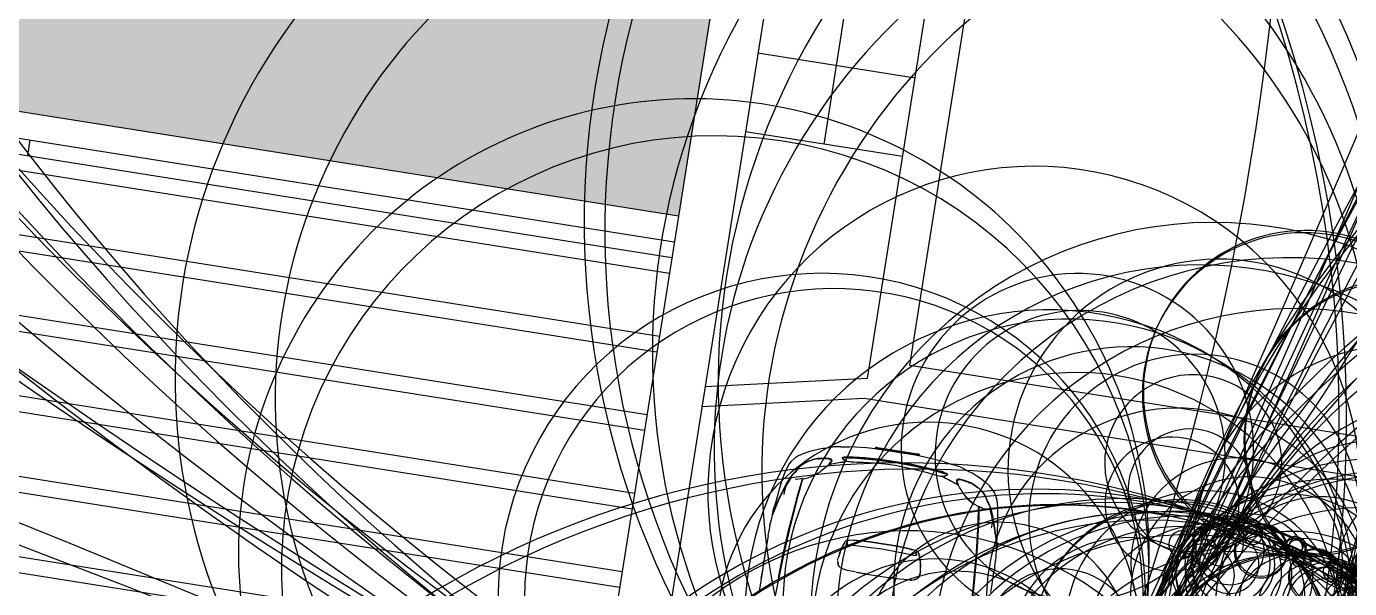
# Model space of a CAD drawing. Extents: x -640655 to -640254, y -1045449 to -1045159.
# Drawn here: x -640445.58 to -640435.6, y -1045405.58 to -1045401.33 of the extents above; entities that cross this region are included whole.
import ezdxf

# ---------------------------------------------------------------- set-up
doc = ezdxf.new("R2010")
doc.units = 0
doc.header["$MEASUREMENT"] = 0
doc.layers.get('0').update_dxf_attribs({"linetype": 'CONTINUOUS'})
for name, color, linetype in [('T_srafa', 8, 'CONTINUOUS'), ('T_stafaz', 7, 'CONTINUOUS'), ('T_tenka', 4, 'CONTINUOUS')]:
    doc.layers.add(name, color=color, linetype=linetype)

# ---------------------------------------------------------------- blocks, each defined once
blk = doc.blocks.new('berlingo')
for p, q in [((74, 471.6), (132.3, 474.6)), ((105.6, 159.8), (105.1, 79)), ((105.6, -159.8), (105.1, -79)), ((74, -471.6), (132.3, -474.6)), ((235.5, -482.8), (331.9, -490.6)), ((405.9, -651.1), (471.4, -660.1)), ((471.4, -660.1), (592.4, -670.1)), ((592.4, -670.1), (688.6, -673.8)), ((688.6, -673.8), (778.3, -678))]:
    blk.add_line(p, q)
for centre, radius, start, end in [((791.7, -640.6), 1445.3, 90.64286, 101.49033), ((1015.6, -5383.7), 6192.9, 89.33204, 92.22182), ((1175.7, -1363.5), 2163.3, 90.0113, 95.01564), ((1296.5, -1476.7), 2295, 88.17563, 95.21808), ((2970.8, 198992.9), 198201.2, 269.480957, 269.53674), ((1602.3, -63805.3), 64605.2, 89.43053, 90.147803), ((3028.5, -8780.9), 9599.2, 86.94978, 89.14194), ((543.4, -155.9), 903.6, 98.31862, 113.05529), ((417.2, 223.4), 481.4, 95.56524, 114.69125), ((832.2, -1012.1), 1789.2, 94.07701, 99.9533), ((1270.4, -5513), 6310.9, 92.57767, 95.14013), ((-4782.6, 25347.6), 25328.3, 283.54967, 283.70879), ((2044.9, 3907.4), 3272.2, 255.39639, 261.1778), ((1369.2, -1215.7), 1997.1, 90.0203, 92.02465), ((-224.7, 766.6), 1593.2, 359.30832, 0.91195), ((2681.2, -115777.4), 116574.9, 89.722453, 90.214672), ((2490, -14813.5), 15572.6, 89.01925, 90.50057), ((3287.1, 22289.7), 21535.4, 269.02659, 269.9787), ((2918.2, -12889.5), 13664.7, 87.64612, 89.09985), ((1139.6, -55759.4), 56594.8, 87.61417, 87.86707), ((3053, -8945), 9702, 87.01331, 88.66445), ((3398.4, -1684.4), 2449.4, 85.37823, 88.1028), ((445.1, 336.7), 437.4, 136.45997, 165.15279), ((582.7, 281.8), 543, 142.74761, 159.53098), ((381.4, 399.3), 338.6, 126.89269, 152.10359), ((291.6, 438.8), 257.7, 113.34139, 129.39799), ((278.2, 511.9), 161.3, 112.62169, 142.33389), ((9.4, 900.8), 468.6, 317.88744, 331.26629), ((917, -366.3), 1049.6, 87.19007, 91.89372), ((-266.3, -7162.8), 7979.2, 76.86454, 78.33351), ((-266.3, -7162.8), 8005.2, 76.86454, 78.33351), ((2006.2, 4102.8), 3434.4, 267.09568, 271.35368), ((2166.9, 183025.1), 182377.4, 269.92373, 270.021762), ((4178.6, -1110153.5), 1110803, 90.0650267, 90.1001923), ((-654.9, 198), 4505.8, 359.99989, 5.5819), ((855.4, 318.5), 3039.4, 0.76764, 5.57794), ((439.8, 381), 399, 153.69641, 167.22657), ((232.2, 569.2), 86.5, 272.2327, 315.82268), ((-191.8, 967), 667.8, 316.69785, 325.27264), ((1684, -78771.6), 79328.6, 89.599454, 90.061356), ((1572.4, -190843.7), 191438.9, 89.597427, 89.990976), ((3524.3, 302129.5), 301577.1, 269.755734, 270.021236), ((2957.4, -72957.7), 73548.2, 89.568676, 90.03106), ((-22074.6, 330.7), 25707, 359.93292, 0.37957), ((-48699.4, 212.4), 52432, 359.76785, 0.33917), ((157006.3, 1352.4), 153260.4, 180.309512, 180.505595), ((-1428.5, 273.1), 5226.7, 0.97939, 2.78174), ((2885.2, 118.7), 2881.8, 173.42424, 178.83563), ((194.2, -775.3), 1252.7, 95.50715, 97.65288), ((3078.6, 160.1), 3010.4, 175.25624, 179.30681), ((378, 394.4), 299.9, 164.9387, 177.21065), ((116.6, 391.1), 16.7, 111.26764, 179.05591), ((188.4, 224.9), 197.7, 105.14197, 113.16021), ((127.3, 392.3), 13.9, 74.46896, 178.44013), ((110.9, 333.7), 74.8, 54.39846, 74.36417), ((81.8, 1803.4), 1329.7, 272.17534, 273.95261), ((200.6, 225.2), 201, 101.1423, 108.54214), ((1631.2, 225.5), 1486.4, 172.42364, 177.47488), ((385.1, 403), 224.2, 160.75841, 175.03711), ((360.3, -351.3), 798.8, 89.73281, 104.39191), ((155.8, 982.6), 506.1, 272.00543, 279.06848), ((510.8, -1964.2), 2461.3, 87.64357, 94.16707), ((532.8, -3693.7), 4144.6, 87.66579, 92.33421), ((536.8, -4065.6), 4561.2, 85.35173, 89.05537), ((922.2, 394.6), 2747.5, 358.3895, 1.53204), ((-18060.8, -172.9), 21888.3, 0.45265, 1.74326), ((7023.8, 54.8), 6934.8, 177.91704, 179.79024), ((1017, 280), 923.8, 173.07667, 178.33706), ((2453.2, 198), 2347.9, 175.24402, 180.93312), ((-2596.9, 86), 6400.3, 359.23037, 2.47556), ((-22176, -277.3), 25995.4, 0.61122, 1.30348), ((-33661.8, -575.2), 37567.9, 0.87733, 1.42535), ((4344.2, 6.1), 4207.7, 176.1173, 180.0831), ((2132.8, 40.9), 2133.1, 176.3335, 181.09805), ((4681.2, 41), 4615.5, 178.06925, 180.50898), ((2132.8, -40.9), 2133.1, 178.90195, 183.6665), ((4681.2, -41), 4615.5, 179.49102, 181.93075), ((125.9, 59), 43.9, 163.8649, 196.86243), ((84.4, 66.3), 4.97, 16.30845, 97.49926), ((1114.8, 474.8), 1116.5, 202.57096, 204.95858), ((-1031, -421.8), 1222.4, 20.92858, 23.60493), ((144.5, 59), 43.9, 163.8649, 196.86243), ((103, 66.3), 4.97, 16.30845, 97.49926), ((1133.5, 474.8), 1116.5, 202.57096, 204.95858), ((87.9, -3.6), 16.5, 12.74238, 26.35652), ((87.9, 3.6), 16.5, 333.64348, 347.25762), ((-1012.4, -421.8), 1222.4, 20.92858, 23.60493), ((50.7, -12), 65.8, 10.53226, 24.09917), ((106.5, -3.6), 16.5, 12.74238, 26.35652), ((106.5, 3.6), 16.5, 333.64348, 347.25762), ((69.4, -12), 65.8, 10.53226, 24.09917), ((157006.3, -1352.4), 153260.4, 179.494405, 179.690488), ((-2596.9, -86), 6400.3, 357.52444, 0.76963), ((-18060.8, 172.9), 21888.3, 358.25674, 359.54735), ((125.9, -59), 43.9, 163.13757, 196.1351), ((84.4, -66.3), 4.97, 262.50074, 343.69155), ((1114.8, -474.8), 1116.5, 155.04142, 157.42904), ((-1031, 421.8), 1222.4, 336.39507, 339.07142), ((7023.8, -54.8), 6934.8, 180.20976, 182.08296), ((144.5, -59), 43.9, 163.13757, 196.1351), ((103, -66.3), 4.97, 262.50074, 343.69155), ((1133.5, -474.8), 1116.5, 155.04142, 157.42904), ((-1012.4, 421.8), 1222.4, 336.39507, 339.07142), ((50.7, 12), 65.8, 335.90083, 349.46774), ((69.4, 12), 65.8, 335.90083, 349.46774), ((4344.2, -6.1), 4207.7, 179.9169, 183.8827), ((-48699.4, -212.4), 52432, 359.66083, 0.23215), ((-22176, 277.3), 25995.4, 358.69652, 359.38878), ((-33661.8, 575.2), 37567.9, 358.57465, 359.12267), ((2885.2, -118.7), 2881.8, 181.16437, 186.57576), ((3078.6, -160.1), 3010.4, 180.69319, 184.74376), ((2453.2, -198), 2347.9, 179.06688, 184.75598), ((-654.9, -198), 4505.8, 354.4181, 0.00011), ((1631.2, -225.5), 1486.4, 182.52512, 187.57636), ((1017, -280), 923.8, 181.66294, 186.92333), ((116.6, -391.1), 16.7, 180.94409, 248.73236), ((127.3, -392.3), 13.9, 181.55987, 285.53104), ((110.9, -333.7), 74.8, 285.63583, 305.60154), ((-22074.6, -330.7), 25707, 359.62043, 0.06708), ((922.2, -394.6), 2747.5, 358.46796, 1.6105), ((-1428.5, -273.1), 5226.7, 357.21826, 359.02061), ((855.4, -318.5), 3039.4, 354.42206, 359.23236), ((445.1, -336.7), 437.4, 194.84721, 223.54003), ((194.2, 775.3), 1252.7, 262.34712, 264.49285), ((439.8, -381), 399, 192.77343, 206.30359), ((582.7, -281.8), 543, 200.46902, 217.25239), ((378, -394.4), 299.9, 182.78935, 195.0613), ((188.4, -224.9), 197.7, 246.83979, 254.85803), ((81.8, -1803.4), 1329.7, 86.04739, 87.82466), ((200.6, -225.2), 201, 251.45786, 258.8577), ((385.1, -403), 224.2, 184.96289, 199.24159), ((360.3, 351.3), 798.8, 255.60809, 270.26719), ((155.8, -982.6), 506.1, 80.93152, 87.99457), ((232.2, -569.2), 86.5, 44.17732, 87.7673), ((510.8, 1964.2), 2461.3, 265.83293, 272.35643), ((532.8, 3693.7), 4144.6, 267.66579, 272.33421), ((536.8, 4065.6), 4561.2, 270.94463, 274.64827), ((381.4, -399.3), 338.6, 207.89641, 233.10731), ((-191.8, -967), 667.8, 34.72736, 43.30215), ((9.4, -900.8), 468.6, 28.73371, 42.11256), ((1684, 78771.6), 79328.6, 269.938644, 270.400546), ((1572.4, 190843.7), 191438.9, 270.009024, 270.402573), ((3524.3, -302129.5), 301577.1, 89.978764, 90.244266), ((2957.4, 72957.7), 73548.2, 269.96894, 270.431324), ((291.6, -438.8), 257.7, 230.60201, 246.65861), ((278.2, -511.9), 161.3, 217.66611, 247.37831), ((543.4, 155.9), 903.6, 246.94471, 261.68138), ((417.2, -223.4), 481.4, 245.30875, 264.43476), ((405.2, -684), 17.3, 288.23836, 29.14702), ((917, 366.3), 1049.6, 268.10628, 272.80993), ((2044.9, -3907.4), 3272.2, 98.8222, 104.60361), ((-266.3, 7162.8), 7979.2, 281.66649, 283.13546), ((-266.3, 7162.8), 8005.2, 281.66649, 283.13546), ((1815.4, -2246.3), 1595.9, 91.6676, 99.82869), ((1753.1, -1692.2), 1016, 91.36211, 99.89031), ((1864.4, -3004.9), 2332.3, 90.78967, 93.32775), ((1897.1, -3089.4), 2441.6, 89.3652, 93.00668), ((2006.2, -4102.8), 3434.4, 88.64632, 92.90432), ((2166.9, -183025.1), 182377.4, 89.978238, 90.07627), ((4178.6, 1110153.5), 1110803, 269.8998077, 269.9349733), ((2405.5, -1913), 1239.6, 88.71243, 93.18238), ((385.3, -602.5), 101.1, 261.56773, 284.45509), ((112.7, -1766), 1094.3, 70.57025, 76.3708), ((545.9, -544.4), 235.1, 235.46775, 259.6914), ((472.6, -752.6), 19, 24.32555, 77.60148), ((399.3, -787.9), 100.4, 7.53347, 25.45497), ((791.7, 640.6), 1445.3, 258.50967, 269.35714), ((832.2, 1012.1), 1789.2, 260.0467, 265.92299), ((1270.4, 5513), 6310.9, 264.85987, 267.42233), ((1175.7, 1363.5), 2163.3, 264.98436, 269.9887), ((-4782.6, -25347.6), 25328.3, 76.29121, 76.45033), ((2970.8, -198992.9), 198201.2, 90.46326, 90.519043), ((1369.2, 1215.7), 1997.1, 267.97535, 269.9797), ((1485.6, -1301.8), 586, 97.2062, 108.30258), ((-224.7, -766.6), 1593.2, 359.08805, 0.69168), ((1602.3, 63805.3), 64605.2, 269.852197, 270.56947), ((2243.2, -1815.8), 1040.2, 89.8153, 93.32659), ((1345.2, -804), 901.8, 359.1068, 4.50751), ((2681.2, 115777.4), 116574.9, 269.785328, 270.277547), ((2490, 14813.5), 15572.6, 269.49943, 270.98075), ((3287.1, -22289.7), 21535.4, 90.0213, 90.97341), ((2918.2, 12889.5), 13664.7, 270.90015, 272.35388), ((1139.6, 55759.4), 56594.8, 272.13293, 272.38583), ((3053, 8945), 9702, 271.33555, 272.98669), ((1015.6, 5383.7), 6192.9, 267.77818, 270.66796), ((1296.5, 1476.7), 2295, 264.78192, 271.82437), ((3028.5, 8780.9), 9599.2, 270.85806, 273.05022)]:
    blk.add_arc(centre, radius, start, end)
blk = doc.blocks.new('A$C3F1540E4')
at = {"linetype": 'Continuous'}
for p, q in [((0.3923, 0.6743), (0.501, 0.7005)), ((0.4464, 0.6956), (0.48, 0.7001)), ((0.4748, 0.6985), (0.4768, 0.6988)), ((0.4768, 0.6988), (0.5081, 0.7019)), ((0.4941, 0.7014), (0.48, 0.7001)), ((0.5081, 0.7019), (0.4941, 0.7014)), ((0.501, 0.7005), (0.5037, 0.7011)), ((0.5037, 0.7011), (0.501, 0.7005)), ((0.5037, 0.7011), (0.5057, 0.7013)), ((0.5057, 0.7013), (0.5037, 0.7011)), ((0.5057, 0.7013), (0.5076, 0.7015)), ((0.5076, 0.7015), (0.5057, 0.7013)), ((0.5085, 0.7016), (0.5065, 0.7013)), ((0.5229, 0.7028), (0.5081, 0.7019)), ((0.5443, 0.7046), (0.5085, 0.7016)), ((0.5805, 0.7068), (0.5443, 0.7046)), ((0.5805, 0.7068), (0.5827, 0.7069)), ((0.6342, 0.7077), (0.5827, 0.7069)), ((0.6342, 0.7077), (0.6674, 0.7075)), ((0.7247, 0.7082), (0.6674, 0.7075)), ((0.7792, 0.7086), (0.7247, 0.7082)), ((0.8253, 0.7087), (0.7792, 0.7086)), ((0.0557, 0.5997), (0.0328, 0.5733)), ((0.0841, 0.6239), (0.0557, 0.5997)), ((0.1053, 0.6359), (0.0841, 0.6239)), ((0.1336, 0.6464), (0.1053, 0.6359)), ((0.1788, 0.6583), (0.1336, 0.6464)), ((0.1747, 0.5934), (0.1871, 0.6015)), ((0.1871, 0.6015), (0.1747, 0.5934)), ((0.2306, 0.6683), (0.1788, 0.6583)), ((0.1871, 0.6015), (0.2057, 0.6098)), ((0.2057, 0.6098), (0.1871, 0.6015)), ((0.2057, 0.6098), (0.2507, 0.629)), ((0.2507, 0.629), (0.2057, 0.6098)), ((0.2078, 0.6015), (0.2089, 0.6045)), ((0.2097, 0.6058), (0.2089, 0.6045)), ((0.2129, 0.6081), (0.2097, 0.6058)), ((0.2179, 0.6107), (0.2129, 0.6081)), ((0.2554, 0.6257), (0.2179, 0.6107)), ((0.2976, 0.6782), (0.2306, 0.6683)), ((0.2507, 0.629), (0.3249, 0.6548)), ((0.3249, 0.6548), (0.2507, 0.629)), ((0.2642, 0.6289), (0.2554, 0.6257)), ((0.2702, 0.631), (0.2642, 0.6289)), ((0.2751, 0.6326), (0.2702, 0.631)), ((0.2814, 0.6342), (0.2751, 0.6326)), ((0.303, 0.6377), (0.2814, 0.6342)), ((0.3639, 0.6861), (0.2976, 0.6782)), ((0.3222, 0.6399), (0.303, 0.6377)), ((0.3359, 0.6398), (0.3222, 0.6399)), ((0.3249, 0.6548), (0.3923, 0.6743)), ((0.3923, 0.6743), (0.3249, 0.6548)), ((0.3393, 0.6376), (0.3359, 0.6398)), ((0.3397, 0.6352), (0.3393, 0.6376)), ((0.4528, 0.6963), (0.3639, 0.6861)), ((0.4748, 0.6985), (0.4659, 0.6973)), ((-0.0152, 0.4962), (0.0071, 0.5366)), ((0.0071, 0.5366), (0.0322, 0.573)), ((0.0619, 0.4954), (0.0712, 0.5086)), ((0.0712, 0.5086), (0.0619, 0.4954)), ((0.0712, 0.5086), (0.081, 0.5215)), ((0.081, 0.5215), (0.0712, 0.5086)), ((0.081, 0.5215), (0.0924, 0.5343)), ((0.0924, 0.5343), (0.081, 0.5215)), ((0.0924, 0.5343), (0.1066, 0.5482)), ((0.1066, 0.5482), (0.0924, 0.5343)), ((0.1066, 0.5482), (0.127, 0.5624)), ((0.127, 0.5624), (0.1066, 0.5482)), ((0.127, 0.5624), (0.1511, 0.5767)), ((0.1511, 0.5767), (0.127, 0.5624)), ((0.1524, 0.5747), (0.147, 0.5719)), ((0.1563, 0.5799), (0.1537, 0.578)), ((0.1538, 0.5754), (0.1617, 0.578)), ((0.155, 0.5799), (0.1631, 0.5856)), ((0.1658, 0.5865), (0.1563, 0.5799)), ((0.1631, 0.5856), (0.1747, 0.5934)), ((0.1769, 0.594), (0.1658, 0.5865)), ((0.1863, 0.4812), (0.1947, 0.5009)), ((0.1947, 0.5009), (0.2002, 0.5184)), ((0.2045, 0.5337), (0.199, 0.5185)), ((0.199, 0.5185), (0.2184, 0.5209)), ((0.199, 0.5183), (0.199, 0.5185)), ((0.199, 0.5185), (0.1993, 0.5185)), ((0.2218, 0.5192), (0.1996, 0.5165)), ((0.2002, 0.5184), (0.2003, 0.5187)), ((0.2085, 0.5466), (0.2045, 0.5337)), ((0.2117, 0.5587), (0.2085, 0.5466)), ((0.2119, 0.5721), (0.2117, 0.5587)), ((0.2184, 0.5209), (0.2712, 0.5278)), ((0.2494, 0.5226), (0.2218, 0.5192)), ((0.2801, 0.5264), (0.2494, 0.5226)), ((0.2712, 0.5278), (0.334, 0.5352)), ((0.3324, 0.5325), (0.2801, 0.5264)), ((0.4151, 0.5411), (0.3324, 0.5325)), ((0.334, 0.5352), (0.4165, 0.5439)), ((0.5056, 0.5496), (0.4151, 0.5411)), ((0.4165, 0.5439), (0.4165, 0.5439)), ((0.4166, 0.544), (0.5069, 0.5526)), ((0.4166, 0.544), (0.4166, 0.544)), ((0.6007, 0.5577), (0.5056, 0.5496)), ((0.5069, 0.5526), (0.6019, 0.5608)), ((0.7935, 0.5702), (0.6007, 0.5577)), ((0.6019, 0.5608), (0.7955, 0.5732)), ((1.0024, 0.5799), (0.7935, 0.5702)), ((0.7955, 0.5732), (0.9674, 0.5814)), ((-0.0551, 0.3895), (-0.0514, 0.4014)), ((-0.0514, 0.4014), (-0.0433, 0.4277)), ((-0.0433, 0.4277), (-0.0152, 0.4962)), ((0.0255, 0.3937), (0.0289, 0.4168)), ((0.0289, 0.4168), (0.0255, 0.3937)), ((0.0305, 0.4035), (0.0286, 0.3951)), ((0.0289, 0.4168), (0.0324, 0.4301)), ((0.0324, 0.4301), (0.0289, 0.4168)), ((0.0324, 0.4301), (0.0449, 0.4611)), ((0.0449, 0.4611), (0.0324, 0.4301)), ((0.0365, 0.426), (0.0332, 0.4149)), ((0.0449, 0.4611), (0.0577, 0.4862)), ((0.0577, 0.4862), (0.0449, 0.4611)), ((0.0577, 0.4862), (0.0619, 0.4954)), ((0.0619, 0.4954), (0.0577, 0.4862)), ((0.124, 0.3915), (0.144, 0.4147)), ((0.1468, 0.4151), (0.1262, 0.3936)), ((0.144, 0.4147), (0.1635, 0.4405)), ((0.1631, 0.4362), (0.1468, 0.4151)), ((0.1631, 0.4362), (0.163, 0.4361)), ((0.1631, 0.4362), (0.1779, 0.4606)), ((0.1635, 0.4405), (0.1759, 0.4606)), ((0.1759, 0.4606), (0.1863, 0.4812)), ((0.1779, 0.4606), (0.1869, 0.4784)), ((-0.0733, 0.3292), (-0.0833, 0.2702)), ((-0.0601, 0.3733), (-0.0733, 0.3292)), ((-0.0601, 0.3733), (-0.0596, 0.3752)), ((-0.0596, 0.3752), (-0.0551, 0.3895)), ((0.0177, 0.344), (0.019, 0.3607)), ((0.019, 0.3607), (0.0177, 0.344)), ((0.0184, 0.3366), (0.0177, 0.344)), ((0.0177, 0.344), (0.0184, 0.3366)), ((0.0215, 0.3274), (0.0184, 0.3366)), ((0.0184, 0.3366), (0.0215, 0.3274)), ((0.019, 0.3607), (0.0229, 0.3806)), ((0.0229, 0.3806), (0.019, 0.3607)), ((0.0233, 0.3246), (0.0215, 0.3274)), ((0.0215, 0.3274), (0.0233, 0.3246)), ((0.0242, 0.3765), (0.0217, 0.352)), ((0.0217, 0.352), (0.0228, 0.3426)), ((0.0228, 0.3426), (0.0245, 0.3376)), ((0.0229, 0.3806), (0.0255, 0.3937)), ((0.0255, 0.3937), (0.0229, 0.3806)), ((0.0272, 0.3227), (0.0233, 0.3246)), ((0.0233, 0.3246), (0.0272, 0.3227)), ((0.0286, 0.3951), (0.0242, 0.3765)), ((0.0248, 0.3367), (0.0274, 0.3325)), ((0.0383, 0.3234), (0.0272, 0.3227)), ((0.0272, 0.3227), (0.0383, 0.3234)), ((0.0274, 0.3325), (0.03, 0.3311)), ((0.0507, 0.3297), (0.0383, 0.3234)), ((0.0383, 0.3234), (0.0507, 0.3297)), ((0.041, 0.2792), (0.0544, 0.3186)), ((0.0428, 0.3297), (0.0505, 0.3323)), ((0.0572, 0.3191), (0.0428, 0.2792)), ((0.0503, 0.331), (0.0628, 0.3389)), ((0.0505, 0.3323), (0.06, 0.3377)), ((0.062, 0.3369), (0.0507, 0.3297)), ((0.0507, 0.3297), (0.062, 0.3369)), ((0.0525, 0.3333), (0.0522, 0.3332)), ((0.0531, 0.3336), (0.0525, 0.3333)), ((0.0544, 0.3186), (0.062, 0.3369)), ((0.063, 0.3387), (0.0572, 0.3191)), ((0.06, 0.3377), (0.065, 0.341)), ((0.0618, 0.3365), (0.0624, 0.3366)), ((0.062, 0.3369), (0.0628, 0.3389)), ((0.0623, 0.3377), (0.0628, 0.338)), ((0.0624, 0.338), (0.0629, 0.3382)), ((0.0628, 0.3389), (0.0634, 0.3391)), ((0.0655, 0.3415), (0.063, 0.3387)), ((0.0793, 0.3522), (0.0655, 0.3415)), ((0.0828, 0.3546), (0.0793, 0.3522)), ((0.0957, 0.3652), (0.0828, 0.3546)), ((0.1041, 0.3729), (0.0957, 0.3652)), ((0.1159, 0.3838), (0.1041, 0.3729)), ((0.1262, 0.3936), (0.1159, 0.3838)), ((-0.0939, 0.207), (-0.1047, 0.0792)), ((-0.0939, 0.207), (-0.0833, 0.2702)), ((-0.0282, 0.0792), (-0.0164, 0.2072)), ((-0.0164, 0.2072), (-0.0282, 0.0792)), ((-0.0164, 0.2072), (-0.0094, 0.2329)), ((-0.0094, 0.2329), (-0.0164, 0.2072)), ((-0.0071, 0.2071), (-0.0121, 0.1659)), ((-0.0094, 0.2329), (-0.0079, 0.2379)), ((-0.0079, 0.2379), (-0.0094, 0.2329)), ((-0.0079, 0.2379), (-0.0062, 0.2429)), ((-0.0062, 0.2429), (-0.0079, 0.2379)), ((-0.0047, 0.2264), (-0.0071, 0.2071)), ((-0.0062, 0.2429), (-0.0037, 0.2465)), ((-0.0037, 0.2465), (-0.0062, 0.2429)), ((-0.003, 0.2366), (-0.0047, 0.2264)), ((-0.0037, 0.2465), (-0.0022, 0.2469)), ((-0.0022, 0.2469), (-0.0037, 0.2465)), ((-0.0022, 0.2469), (0.0021, 0.2437)), ((0.0021, 0.2437), (-0.0022, 0.2469)), ((0.002, 0.2401), (0.0062, 0.2366)), ((0.0021, 0.2437), (0.006, 0.2377)), ((0.006, 0.2377), (0.0021, 0.2437)), ((0.006, 0.2377), (0.0118, 0.2286)), ((0.0118, 0.2286), (0.006, 0.2377)), ((0.0062, 0.2366), (0.01, 0.2302)), ((0.01, 0.2302), (0.0128, 0.226)), ((0.0118, 0.2286), (0.0162, 0.2167)), ((0.0162, 0.2167), (0.0118, 0.2286)), ((0.0162, 0.2167), (0.017, 0.214)), ((0.017, 0.214), (0.0162, 0.2167)), ((0.017, 0.214), (0.0236, 0.227)), ((0.0186, 0.214), (0.017, 0.214)), ((0.0239, 0.2233), (0.0175, 0.2121)), ((0.0175, 0.2121), (0.0189, 0.207)), ((0.0184, 0.214), (0.0185, 0.2138)), ((0.0189, 0.207), (0.0196, 0.1969)), ((0.0236, 0.227), (0.0285, 0.24)), ((0.0296, 0.2379), (0.0239, 0.2233)), ((0.0285, 0.24), (0.0328, 0.2541)), ((0.0348, 0.2545), (0.0296, 0.2379)), ((0.0328, 0.2541), (0.041, 0.2792)), ((0.0428, 0.2792), (0.0348, 0.2545)), ((-0.0121, 0.1659), (-0.0196, 0.0785)), ((0.014, 0.131), (0.0081, 0.0847)), ((0.0167, 0.1551), (0.014, 0.131)), ((0.0184, 0.1743), (0.0167, 0.1551)), ((0.0193, 0.1859), (0.0184, 0.1743)), ((0.0196, 0.1969), (0.0193, 0.1859)), ((0.609, 0.1122), (0.6023, 0.0944)), ((0.6028, 0.0959), (0.6035, 0.1018)), ((0.6035, 0.1018), (0.608, 0.1123)), ((0.6109, 0.1181), (0.6069, 0.1129)), ((0.6069, 0.1129), (0.6088, 0.1118)), ((0.6158, 0.123), (0.6109, 0.1181)), ((0.6114, 0.1188), (0.6113, 0.1186)), ((0.6116, 0.1188), (0.6114, 0.1188)), ((0.6216, 0.1274), (0.6158, 0.123)), ((0.6371, 0.1063), (0.6159, 0.109)), ((0.6286, 0.1309), (0.6216, 0.1274)), ((0.6232, 0.1282), (0.6238, 0.1286)), ((0.6238, 0.1286), (0.6251, 0.1291)), ((0.6549, 0.14), (0.6286, 0.1309)), ((0.6338, 0.1327), (0.6392, 0.1349)), ((0.6342, 0.1094), (0.6394, 0.1039)), ((0.6342, 0.1094), (0.6342, 0.1094)), ((0.6349, 0.1145), (0.6401, 0.1022)), ((0.6351, 0.1125), (0.6376, 0.1081)), ((0.6351, 0.1125), (0.6351, 0.1125)), ((0.6392, 0.1349), (0.6482, 0.1377)), ((0.6398, 0.0838), (0.6401, 0.1025)), ((0.6855, 0.148), (0.6549, 0.14)), ((0.6615, 0.1417), (0.6694, 0.1441)), ((0.6694, 0.1441), (0.6785, 0.1462)), ((0.7184, 0.1547), (0.6855, 0.148)), ((0.6951, 0.15), (0.7098, 0.1533)), ((0.7098, 0.1533), (0.7166, 0.1543)), ((0.7514, 0.1594), (0.7184, 0.1547)), ((0.7671, 0.1596), (0.7514, 0.1594)), ((0.7515, 0.1594), (0.7549, 0.1598)), ((0.7549, 0.1598), (0.7632, 0.1595)), ((0.7817, 0.1572), (0.7671, 0.1596)), ((0.7687, 0.1593), (0.7724, 0.1592)), ((0.7724, 0.1592), (0.7782, 0.1578)), ((0.7948, 0.1528), (0.7817, 0.1572)), ((0.7851, 0.1561), (0.7863, 0.1558)), ((0.7863, 0.1558), (0.7947, 0.1529)), ((0.7947, 0.1529), (0.8022, 0.149)), ((0.806, 0.147), (0.7948, 0.1528)), ((0.8022, 0.149), (0.803, 0.1486)), ((0.8099, 0.1439), (0.806, 0.147)), ((0.8068, 0.1464), (0.8079, 0.1457)), ((0.8079, 0.1457), (0.8084, 0.1451)), ((0.8126, 0.1405), (0.8099, 0.1439)), ((0.8146, 0.1367), (0.8126, 0.1405)), ((0.8136, 0.1385), (0.8146, 0.1372)), ((0.8146, 0.1372), (0.8202, 0.1254)), ((0.8168, 0.1325), (0.8146, 0.1367)), ((0.8228, 0.118), (0.8168, 0.1325)), ((0.8202, 0.1254), (0.8213, 0.1217)), ((0.8267, 0.1046), (0.8228, 0.118)), ((0.8288, 0.0896), (0.8267, 0.1046)), ((0.8269, 0.1029), (0.8273, 0.1017)), ((0.8273, 0.1017), (0.8279, 0.0962)), ((-0.1217, 0.0096), (-0.1217, 0.0122)), ((-0.1217, 0.0122), (-0.1115, 0.012)), ((-0.1217, 0.0051), (-0.1217, 0.0096)), ((-0.1217, -0.0005), (-0.1217, 0.0051)), ((-0.1115, 0.012), (-0.1115, 0.0092)), ((-0.1115, 0.0094), (-0.1115, 0.012)), ((-0.1115, 0.0049), (-0.1115, 0.0094)), ((-0.1115, 0.0092), (-0.1115, 0.0045)), ((-0.1115, -0.0004), (-0.1115, 0.0049)), ((-0.1115, 0.0045), (-0.1115, -0.0006)), ((-0.1047, 0.0792), (-0.1087, -0.0274)), ((-0.0348, -0.0413), (-0.0282, 0.0792)), ((-0.0282, 0.0792), (-0.0348, -0.0413)), ((-0.0196, 0.0785), (-0.0244, -0.0032)), ((0, 0), (-0.0051, -0.0816)), ((0.0081, 0.0847), (0, 0)), ((0.5911, -0.057), (0.5944, 0.0046)), ((0.5968, 0.04), (0.5912, -0.0569)), ((0.5944, 0.0046), (0.5968, 0.0402)), ((0.6023, 0.0944), (0.5968, 0.04)), ((0.5968, 0.0402), (0.6, 0.0712)), ((0.6, 0.0712), (0.6, 0.0715)), ((0.6375, 0.0043), (0.6342, -0.0729)), ((0.6398, 0.0838), (0.6375, 0.0043)), ((0.8291, 0.0848), (0.8302, 0.0752)), ((0.8302, 0.0752), (0.8332, 0.0181)), ((0.8332, 0.0181), (0.8334, 0.0131)), ((0.8352, -0.0726), (0.8337, 0.008)), ((-0.1217, -0.3101), (-0.1217, -0.0005)), ((-0.1115, -0.3101), (-0.1115, -0.0004)), ((-0.1115, -0.0006), (-0.1115, -0.3101)), ((-0.1087, -0.0274), (-0.11, -0.1553)), ((-0.037, -0.1553), (-0.0348, -0.0413)), ((-0.0348, -0.0413), (-0.037, -0.1553)), ((-0.0274, -0.0825), (-0.0284, -0.1553)), ((-0.0244, -0.0032), (-0.0274, -0.0825)), ((-0.0051, -0.0816), (-0.0069, -0.1553)), ((0.5912, -0.0569), (0.5897, -0.1553)), ((0.5897, -0.1553), (0.5911, -0.057)), ((0.6342, -0.0729), (0.6325, -0.1553)), ((0.8339, -0.0032), (0.8351, -0.0396)), ((0.8351, -0.0396), (0.8351, -0.065)), ((0.8354, -0.1553), (0.8352, -0.0726)), ((-0.11, -0.1553), (-0.1087, -0.2833)), ((-0.0348, -0.2693), (-0.037, -0.1553)), ((-0.037, -0.1553), (-0.0348, -0.2693)), ((-0.0284, -0.1553), (-0.0274, -0.2281)), ((-0.0069, -0.1553), (-0.0051, -0.229)), ((0.5897, -0.1553), (0.5912, -0.2536)), ((0.5911, -0.2536), (0.5897, -0.1553)), ((0.6325, -0.1553), (0.6342, -0.2377)), ((0.8352, -0.238), (0.8354, -0.1553)), ((-0.1087, -0.2833), (-0.1047, -0.3898)), ((-0.0282, -0.3898), (-0.0348, -0.2693)), ((-0.0348, -0.2693), (-0.0282, -0.3898)), ((-0.0274, -0.2281), (-0.0244, -0.3074)), ((-0.0051, -0.229), (0, -0.3106)), ((0.5944, -0.3152), (0.5911, -0.2536)), ((0.5912, -0.2536), (0.5969, -0.3516)), ((0.6342, -0.2377), (0.6375, -0.3149)), ((0.8337, -0.3186), (0.8352, -0.238)), ((0.8351, -0.271), (0.8339, -0.3074)), ((0.8351, -0.2457), (0.8351, -0.271)), ((-0.1217, -0.315), (-0.1217, -0.3101)), ((-0.1217, -0.3195), (-0.1217, -0.315)), ((-0.1217, -0.3227), (-0.1217, -0.3195)), ((-0.1217, -0.3227), (-0.1115, -0.3227)), ((-0.1217, -0.3227), (-0.1115, -0.3228)), ((-0.1115, -0.315), (-0.1115, -0.3101)), ((-0.1115, -0.3101), (-0.1115, -0.3155)), ((-0.1115, -0.3197), (-0.1115, -0.315)), ((-0.1115, -0.3155), (-0.1115, -0.3199)), ((-0.1115, -0.3227), (-0.1115, -0.3197)), ((-0.1115, -0.3199), (-0.1115, -0.3228)), ((-0.1115, -0.3228), (-0.1115, -0.3227)), ((-0.1047, -0.3898), (-0.0939, -0.5176)), ((-0.0164, -0.5179), (-0.0282, -0.3898)), ((-0.0282, -0.3898), (-0.0164, -0.5179)), ((-0.0244, -0.3074), (-0.0196, -0.3891)), ((-0.0196, -0.3891), (-0.0121, -0.4766)), ((0, -0.3106), (0.0081, -0.3954)), ((0.0081, -0.3954), (0.014, -0.4416)), ((0.5968, -0.3508), (0.5944, -0.3152)), ((0.5999, -0.3817), (0.5968, -0.3508)), ((0.5969, -0.3516), (0.6023, -0.405)), ((0.6375, -0.3149), (0.6398, -0.3944)), ((0.6398, -0.3944), (0.6401, -0.4128)), ((0.8302, -0.3858), (0.8288, -0.4002)), ((0.8332, -0.3287), (0.8302, -0.3858)), ((0.8334, -0.3237), (0.8332, -0.3287)), ((-0.0121, -0.4766), (-0.0071, -0.5178)), ((0.014, -0.4416), (0.0167, -0.4657)), ((0.0167, -0.4657), (0.0184, -0.485)), ((0.0184, -0.485), (0.0193, -0.4965)), ((0.0193, -0.4965), (0.0196, -0.5075)), ((0.6023, -0.405), (0.609, -0.4229)), ((0.6035, -0.4124), (0.6028, -0.4065)), ((0.608, -0.4229), (0.6035, -0.4124)), ((0.6088, -0.4224), (0.6069, -0.4235)), ((0.6069, -0.4235), (0.6109, -0.4287)), ((0.6109, -0.4287), (0.6158, -0.4336)), ((0.6113, -0.4292), (0.6114, -0.4294)), ((0.6114, -0.4294), (0.6116, -0.4294)), ((0.6367, -0.4173), (0.6148, -0.4198)), ((0.6158, -0.4336), (0.6216, -0.438)), ((0.6216, -0.438), (0.6286, -0.4415)), ((0.6238, -0.4392), (0.6232, -0.4388)), ((0.6251, -0.4398), (0.6238, -0.4392)), ((0.6286, -0.4415), (0.6549, -0.4506)), ((0.6392, -0.4456), (0.6338, -0.4433)), ((0.6342, -0.42), (0.6393, -0.4144)), ((0.6351, -0.4231), (0.6401, -0.4128)), ((0.6482, -0.4483), (0.6392, -0.4456)), ((0.6549, -0.4506), (0.6855, -0.4586)), ((0.6694, -0.4547), (0.6615, -0.4523)), ((0.6785, -0.4568), (0.6694, -0.4547)), ((0.6855, -0.4586), (0.7184, -0.4653)), ((0.7098, -0.4639), (0.6951, -0.4606)), ((0.7166, -0.4649), (0.7098, -0.4639)), ((0.7184, -0.4653), (0.7514, -0.47)), ((0.7549, -0.4705), (0.7515, -0.47)), ((0.7635, -0.4702), (0.7549, -0.4705)), ((0.7724, -0.4698), (0.7685, -0.47)), ((0.7784, -0.4683), (0.7724, -0.4698)), ((0.7817, -0.4678), (0.7948, -0.4634)), ((0.7863, -0.4664), (0.785, -0.4667)), ((0.7947, -0.4635), (0.7863, -0.4664)), ((0.8022, -0.4597), (0.7947, -0.4635)), ((0.7948, -0.4634), (0.806, -0.4576)), ((0.8035, -0.4589), (0.8022, -0.4597)), ((0.806, -0.4576), (0.8099, -0.4545)), ((0.8099, -0.4545), (0.8146, -0.4473)), ((0.8146, -0.4473), (0.8168, -0.4431)), ((0.8168, -0.4431), (0.8228, -0.4286)), ((0.8228, -0.4286), (0.8267, -0.4152)), ((0.8267, -0.4152), (0.8288, -0.4002)), ((0.8279, -0.4068), (0.8273, -0.4123)), ((-0.0833, -0.5808), (-0.0939, -0.5176)), ((-0.0833, -0.5808), (-0.0733, -0.6399)), ((-0.0094, -0.5435), (-0.0164, -0.5179)), ((-0.0164, -0.5179), (-0.0094, -0.5435)), ((-0.0079, -0.5485), (-0.0094, -0.5435)), ((-0.0094, -0.5435), (-0.0079, -0.5485)), ((-0.0062, -0.5536), (-0.0079, -0.5485)), ((-0.0079, -0.5485), (-0.0062, -0.5536)), ((-0.0071, -0.5178), (-0.0047, -0.5371)), ((-0.0037, -0.5572), (-0.0062, -0.5536)), ((-0.0062, -0.5536), (-0.0037, -0.5572)), ((-0.0047, -0.5371), (-0.003, -0.5473)), ((-0.0022, -0.5576), (-0.0037, -0.5572)), ((-0.0037, -0.5572), (-0.0022, -0.5576)), ((0.0021, -0.5543), (-0.0022, -0.5576)), ((-0.0022, -0.5576), (0.0021, -0.5543)), ((0.0062, -0.5472), (0.002, -0.5507)), ((0.006, -0.5483), (0.0021, -0.5543)), ((0.0021, -0.5543), (0.006, -0.5483)), ((0.0118, -0.5392), (0.006, -0.5483)), ((0.006, -0.5483), (0.0118, -0.5392)), ((0.01, -0.5409), (0.0062, -0.5472)), ((0.0128, -0.5366), (0.01, -0.5409)), ((0.0162, -0.5273), (0.0118, -0.5392)), ((0.0118, -0.5392), (0.0162, -0.5273)), ((0.017, -0.5246), (0.0162, -0.5273)), ((0.0162, -0.5273), (0.017, -0.5246)), ((0.0236, -0.5376), (0.017, -0.5246)), ((0.017, -0.5246), (0.0186, -0.5246)), ((0.0189, -0.5176), (0.0175, -0.5227)), ((0.0175, -0.5227), (0.0239, -0.5339)), ((0.0185, -0.5245), (0.0185, -0.5246)), ((0.0196, -0.5075), (0.0189, -0.5176)), ((0.0285, -0.5506), (0.0236, -0.5376)), ((0.0239, -0.5339), (0.0296, -0.5485)), ((0.0328, -0.5647), (0.0285, -0.5506)), ((0.0296, -0.5485), (0.0348, -0.5651)), ((0.041, -0.5899), (0.0328, -0.5647)), ((0.0348, -0.5651), (0.0428, -0.5898)), ((0.0544, -0.6292), (0.041, -0.5899)), ((0.0428, -0.5898), (0.0572, -0.6297)), ((-0.0599, -0.6849), (-0.0733, -0.6399)), ((-0.0596, -0.6858), (-0.0601, -0.684)), ((-0.0551, -0.7002), (-0.0596, -0.6858)), ((0.0184, -0.6472), (0.0177, -0.6546)), ((0.0177, -0.6546), (0.0184, -0.6472)), ((0.0177, -0.6546), (0.019, -0.6713)), ((0.019, -0.6713), (0.0177, -0.6546)), ((0.0215, -0.6381), (0.0184, -0.6472)), ((0.0184, -0.6472), (0.0215, -0.6381)), ((0.019, -0.6713), (0.0229, -0.6912)), ((0.0229, -0.6912), (0.019, -0.6713)), ((0.0233, -0.6352), (0.0215, -0.6381)), ((0.0215, -0.6381), (0.0233, -0.6352)), ((0.0228, -0.6533), (0.0217, -0.6627)), ((0.0217, -0.6627), (0.0242, -0.6871)), ((0.0245, -0.6482), (0.0228, -0.6533)), ((0.0229, -0.6912), (0.0255, -0.7043)), ((0.0255, -0.7043), (0.0229, -0.6912)), ((0.0272, -0.6333), (0.0233, -0.6352)), ((0.0233, -0.6352), (0.0272, -0.6333)), ((0.0242, -0.6871), (0.0286, -0.7057)), ((0.0274, -0.6431), (0.0248, -0.6473)), ((0.0383, -0.634), (0.0272, -0.6333)), ((0.0272, -0.6333), (0.0383, -0.634)), ((0.0302, -0.6417), (0.0274, -0.6431)), ((0.0507, -0.6403), (0.0383, -0.634)), ((0.0383, -0.634), (0.0507, -0.6403)), ((0.0505, -0.6429), (0.0428, -0.6403)), ((0.06, -0.6483), (0.0505, -0.6429)), ((0.062, -0.6475), (0.0507, -0.6403)), ((0.0507, -0.6403), (0.062, -0.6475)), ((0.062, -0.6475), (0.0544, -0.6292)), ((0.0572, -0.6297), (0.063, -0.6493)), ((0.0651, -0.6516), (0.06, -0.6483)), ((0.0628, -0.6495), (0.062, -0.6475)), ((0.0634, -0.6497), (0.0628, -0.6495)), ((0.063, -0.6493), (0.0655, -0.6522)), ((0.0655, -0.6522), (0.0793, -0.6628)), ((0.0793, -0.6628), (0.0828, -0.6652)), ((0.0828, -0.6652), (0.0957, -0.6758)), ((0.0957, -0.6758), (0.1041, -0.6836)), ((0.1041, -0.6836), (0.1159, -0.6945)), ((0.1159, -0.6945), (0.1262, -0.7042)), ((-0.0514, -0.712), (-0.0551, -0.7002)), ((-0.0433, -0.7383), (-0.0514, -0.712)), ((-0.0152, -0.8069), (-0.0433, -0.7383)), ((0.0255, -0.7043), (0.0289, -0.7274)), ((0.0289, -0.7274), (0.0255, -0.7043)), ((0.0286, -0.7057), (0.0305, -0.7141)), ((0.0289, -0.7274), (0.0324, -0.7408)), ((0.0324, -0.7408), (0.0289, -0.7274)), ((0.0324, -0.7408), (0.0449, -0.7717)), ((0.0449, -0.7717), (0.0324, -0.7408)), ((0.0332, -0.7256), (0.0364, -0.7366)), ((0.0449, -0.7717), (0.0577, -0.7968)), ((0.0577, -0.7968), (0.0449, -0.7717)), ((0.0577, -0.7968), (0.0619, -0.8061)), ((0.0619, -0.8061), (0.0577, -0.7968)), ((0.144, -0.7253), (0.1238, -0.702)), ((0.1635, -0.7511), (0.144, -0.7253)), ((0.1759, -0.7712), (0.1635, -0.7511)), ((0.1863, -0.7918), (0.1759, -0.7712)), ((0.1947, -0.8116), (0.1863, -0.7918)), ((0.0071, -0.8472), (-0.0152, -0.8069)), ((0.0322, -0.8836), (0.0071, -0.8472)), ((0.0348, -0.8865), (0.0322, -0.8836)), ((0.0323, -0.8836), (0.0557, -0.9103)), ((0.0619, -0.8061), (0.0712, -0.8192)), ((0.0712, -0.8192), (0.0619, -0.8061)), ((0.0712, -0.8192), (0.081, -0.8321)), ((0.081, -0.8321), (0.0712, -0.8192)), ((0.081, -0.8321), (0.0924, -0.8449)), ((0.0924, -0.8449), (0.081, -0.8321)), ((0.0924, -0.8449), (0.1066, -0.8588)), ((0.1066, -0.8588), (0.0924, -0.8449)), ((0.1066, -0.8588), (0.127, -0.873)), ((0.127, -0.873), (0.1066, -0.8588)), ((0.127, -0.873), (0.1511, -0.8873)), ((0.1511, -0.8873), (0.127, -0.873)), ((0.1521, -0.8856), (0.1446, -0.8811)), ((0.1466, -0.8822), (0.1524, -0.8853)), ((0.1511, -0.8873), (0.1521, -0.8856)), ((0.1526, -0.8866), (0.1511, -0.8873)), ((0.1511, -0.8873), (0.155, -0.8905)), ((0.155, -0.8905), (0.1511, -0.8873)), ((0.1524, -0.8853), (0.1553, -0.8866)), ((0.1538, -0.886), (0.1525, -0.8866)), ((0.1537, -0.8886), (0.1525, -0.8866)), ((0.1537, -0.8886), (0.1563, -0.8905)), ((0.1613, -0.8885), (0.1538, -0.886)), ((0.155, -0.8905), (0.1631, -0.8962)), ((0.1631, -0.8962), (0.155, -0.8905)), ((0.1769, -0.9046), (0.1563, -0.8905)), ((0.1563, -0.8905), (0.1658, -0.8971)), ((0.1631, -0.8962), (0.1747, -0.904)), ((0.1747, -0.904), (0.1631, -0.8962)), ((0.1658, -0.8971), (0.1769, -0.9046)), ((0.2002, -0.829), (0.1947, -0.8116)), ((0.199, -0.8291), (0.199, -0.8289)), ((0.2184, -0.8315), (0.199, -0.8291)), ((0.199, -0.8291), (0.2045, -0.8444)), ((0.1993, -0.8291), (0.199, -0.8291)), ((0.2003, -0.8293), (0.2002, -0.829)), ((0.2015, -0.8273), (0.2017, -0.8274)), ((0.2022, -0.829), (0.2017, -0.8274)), ((0.2017, -0.8274), (0.2218, -0.8299)), ((0.2024, -0.8295), (0.2022, -0.829)), ((0.2031, -0.8292), (0.2023, -0.8292)), ((0.2045, -0.8444), (0.2085, -0.8572)), ((0.2049, -0.8278), (0.2052, -0.8295)), ((0.2065, -0.8292), (0.2052, -0.8292)), ((0.2065, -0.828), (0.2065, -0.8292)), ((0.2085, -0.8572), (0.2117, -0.8693)), ((0.2117, -0.8693), (0.2119, -0.8827)), ((0.2712, -0.8384), (0.2184, -0.8315)), ((0.2218, -0.8299), (0.2494, -0.8332)), ((0.2494, -0.8332), (0.2801, -0.837)), ((0.334, -0.8458), (0.2712, -0.8384)), ((0.2801, -0.837), (0.3324, -0.8431)), ((0.3324, -0.8431), (0.4151, -0.8517)), ((0.4165, -0.8545), (0.334, -0.8458)), ((0.4151, -0.8517), (0.5056, -0.8603)), ((0.4165, -0.8545), (0.4165, -0.8545)), ((0.5069, -0.8632), (0.4166, -0.8546)), ((0.4166, -0.8546), (0.4166, -0.8546)), ((0.5056, -0.8603), (0.6007, -0.8683)), ((0.6019, -0.8714), (0.5069, -0.8632)), ((0.6007, -0.8683), (0.7935, -0.8808)), ((0.7955, -0.8838), (0.6019, -0.8714)), ((0.7935, -0.8808), (1.0024, -0.8905)), ((0.9674, -0.8921), (0.7955, -0.8838)), ((0.9674, -0.8921), (0.9674, -0.8921)), ((1.0024, -0.8905), (1.182, -0.8964)), ((0.0557, -0.9103), (0.0841, -0.9345)), ((0.0841, -0.9345), (0.1053, -0.9465)), ((0.1053, -0.9465), (0.1336, -0.957)), ((0.1336, -0.957), (0.1788, -0.9689)), ((0.1747, -0.904), (0.1871, -0.9121)), ((0.1871, -0.9121), (0.1747, -0.904)), ((0.2062, -0.9201), (0.1769, -0.9046)), ((0.1769, -0.9046), (0.1892, -0.9125)), ((0.1788, -0.9689), (0.2306, -0.9789)), ((0.1871, -0.9121), (0.2057, -0.9204)), ((0.2057, -0.9204), (0.1871, -0.9121)), ((0.1892, -0.9125), (0.2062, -0.9201)), ((0.2057, -0.9204), (0.2507, -0.9397)), ((0.2507, -0.9397), (0.2057, -0.9204)), ((0.2062, -0.9201), (0.253, -0.94)), ((0.2089, -0.9152), (0.2078, -0.9121)), ((0.2089, -0.9152), (0.2097, -0.9164)), ((0.2097, -0.9164), (0.2129, -0.9187)), ((0.2129, -0.9187), (0.2179, -0.9213)), ((0.2179, -0.9213), (0.2554, -0.9363)), ((0.2306, -0.9789), (0.2976, -0.9888)), ((0.2507, -0.9397), (0.3249, -0.9654)), ((0.3249, -0.9654), (0.2507, -0.9397)), ((0.253, -0.94), (0.326, -0.9653)), ((0.2554, -0.9363), (0.2642, -0.9395)), ((0.2642, -0.9395), (0.2702, -0.9416)), ((0.2702, -0.9416), (0.2751, -0.9432)), ((0.2751, -0.9432), (0.2814, -0.9449)), ((0.2814, -0.9449), (0.303, -0.9483)), ((0.2976, -0.9888), (0.3639, -0.9967)), ((0.303, -0.9483), (0.3222, -0.9505)), ((0.3222, -0.9505), (0.3359, -0.9504)), ((0.3249, -0.9654), (0.3923, -0.9849)), ((0.3923, -0.9849), (0.3249, -0.9654)), ((0.326, -0.9653), (0.3933, -0.9848)), ((0.3359, -0.9504), (0.3393, -0.9482)), ((0.3393, -0.9482), (0.3397, -0.9458)), ((0.3639, -0.9967), (0.4605, -1.0076)), ((0.3923, -0.9849), (0.501, -1.0111)), ((0.501, -1.0111), (0.3923, -0.9849)), ((0.3933, -0.9848), (0.5037, -1.0113)), ((0.3933, -0.9848), (0.3933, -0.9848)), ((0.408, -1.0017), (0.4528, -1.0069)), ((0.4464, -1.0063), (0.4408, -1.0055)), ((0.48, -1.0107), (0.4464, -1.0063)), ((0.4659, -1.0079), (0.4748, -1.0091)), ((0.4768, -1.0094), (0.4748, -1.0091)), ((0.4768, -1.0094), (0.5057, -1.012)), ((0.48, -1.0107), (0.4941, -1.012)), ((0.4941, -1.012), (0.5081, -1.0125)), ((0.501, -1.0111), (0.5037, -1.0117)), ((0.5037, -1.0117), (0.501, -1.0111)), ((0.5037, -1.0113), (0.5065, -1.012)), ((0.5037, -1.0113), (0.5037, -1.0113)), ((0.5037, -1.0117), (0.5057, -1.012)), ((0.5057, -1.012), (0.5037, -1.0117)), ((0.5057, -1.012), (0.5073, -1.0121)), ((0.5073, -1.0121), (0.5057, -1.012)), ((0.5065, -1.012), (0.5426, -1.0151)), ((0.5065, -1.012), (0.5066, -1.012)), ((0.5065, -1.012), (0.5085, -1.0122)), ((0.5081, -1.0125), (0.5229, -1.0134)), ((0.5085, -1.0122), (0.5443, -1.0152)), ((0.5426, -1.0151), (0.5443, -1.0152)), ((0.5443, -1.0152), (0.5805, -1.0175)), ((0.5827, -1.0175), (0.5805, -1.0175)), ((0.5827, -1.0175), (0.6342, -1.0183)), ((0.6674, -1.0181), (0.6342, -1.0183)), ((0.6674, -1.0181), (0.7247, -1.0188)), ((0.7247, -1.0188), (0.7792, -1.0192)), ((0.7792, -1.0192), (0.8253, -1.0193)), ((0.8013, -1.0184), (0.8767, -1.019)), ((0.8013, -1.0184), (0.8013, -1.0184)), ((0.8253, -1.0193), (0.8928, -1.0191)), ((0.8767, -1.019), (0.9489, -1.0187)), ((0.8928, -1.0191), (0.8767, -1.019)), ((0.8928, -1.0191), (0.9448, -1.0189)), ((0.9448, -1.0189), (0.9958, -1.0186)), ((0.9987, -1.0184), (0.9489, -1.0187)), ((0.9958, -1.0186), (1.0425, -1.0184)), ((0.9986, -1.0184), (0.9987, -1.0184)), ((1.0425, -1.0184), (1.0643, -1.0183)), ((1.0427, -1.0183), (1.0902, -1.0182))]:
    blk.add_line(p, q, dxfattribs=at)

msp = doc.modelspace()

# ---------------------------------------------------------------- hatches: boundary and pattern name
at = {"layer": 'T_srafa', "linetype": 'Continuous'}
h = msp.add_hatch(dxfattribs=at)
h.set_pattern_fill('GRASS', color=256, scale=0.2, style=0)
h.set_pattern_definition([(80.999936149, (0, 0), (-0.117556870112, 0.161803529839), [0.0375, -0.2453427126]), (35.999936149, (0, 0), (-0.117556870143, 0.161803529882), [0.0375, -0.1625]), (125.999936149, (0, 0), (-0.161803529882, -0.117556870143), [0.0375, -0.1625])])
h.paths.add_polyline_path([(-640441.5957, -1045387.5226), (-640445.6208, -1045386.8851), (-640446.0403, -1045401.9094), (-640440.6581, -1045402.7619), (-640438.8426, -1045391.2998), (-640442.1119, -1045390.782)])

# ---------------------------------------------------------------- linework, layer by layer
at = {"layer": 'T_tenka', "linetype": 'Continuous'}
for p, q in [((-640438.0789, -1045389.0348), (-640440.9584, -1045407.2147)), ((-640438.8426, -1045391.2998), (-640441.3534, -1045407.1522)), ((-640438.9137, -1045403.8937), (-640437.0755, -1045392.2884)), ((-640439.2329, -1045403.9917), (-640437.5397, -1045393.3012)), ((-640439.5601, -1045402.222), (-640438.9031, -1045398.0737)), ((-640438.8736, -1045401.7233), (-640440.0589, -1045401.5355)), ((-640448.2146, -1045401.889), (-640440.7081, -1045403.0779)), ((-640446.0403, -1045401.9094), (-640440.6581, -1045402.7619)), ((-640448.2333, -1045402.0076), (-640440.7269, -1045403.1965)), ((-640446.2451, -1045402.0795), (-640440.6894, -1045402.9594)), ((-640445.5676, -1045402.3083), (-640445.5488, -1045402.1898)), ((-640438.9675, -1045402.3159), (-640440.1527, -1045402.1281)), ((-640448.3084, -1045402.4817), (-640440.802, -1045403.6706)), ((-640448.3272, -1045402.6002), (-640440.8208, -1045403.7891)), ((-640448.4023, -1045403.0743), (-640440.8959, -1045404.2632)), ((-640448.4211, -1045403.1928), (-640440.9146, -1045404.3817)), ((-640448.4962, -1045403.6669), (-640440.9897, -1045404.8558)), ((-640448.5149, -1045403.7854), (-640441.0085, -1045404.9743)), ((-640434.4752, -1045404.5967), (-640438.9137, -1045403.8937)), ((-640439.2329, -1045403.9917), (-640440.4577, -1045404.0539)), ((-640439.2569, -1045404.1431), (-640440.4817, -1045404.2053)), ((-640434.8185, -1045404.8461), (-640439.2569, -1045404.1431)), ((-640448.59, -1045404.2595), (-640441.0836, -1045405.4484)), ((-640448.6088, -1045404.378), (-640441.1024, -1045405.5669)), ((-640448.6839, -1045404.8521), (-640441.1774, -1045406.041)), ((-640448.7026, -1045404.9706), (-640441.1962, -1045406.1595))]:
    msp.add_line(p, q, dxfattribs=at)

# ---------------------------------------------------------------- block references
at = {"layer": 'T_stafaz', "rotation": 260.999936146136}
msp.add_blockref('A$C3F1540E4', (-640438.8722, -1045404.6797), dxfattribs=at)
at = {"layer": 'T_stafaz', "xscale": 0.0009999999025980145, "yscale": 0.001000000043408278, "zscale": 0.001, "rotation": 245.2691998631638}
msp.add_blockref('berlingo', (-640435.9766, -1045405.2085), dxfattribs=at)

doc.saveas('drawing.dxf')
